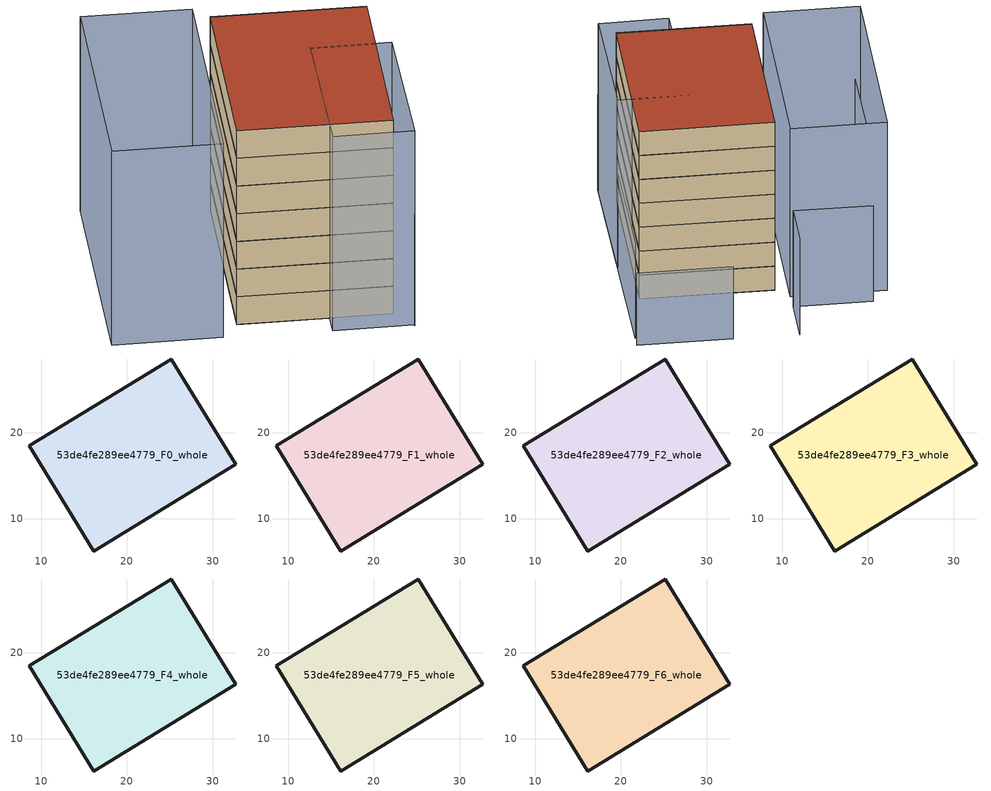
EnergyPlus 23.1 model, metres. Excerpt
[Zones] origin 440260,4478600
53de4fe289ee4779_F0_whole
 floor ground (EU_floor_Construction): 32.69,16.37 25.16,28.63 8.64,18.49 16.16,6.23 z0
 wall outside (EU_wall_Construction): 8.64,18.49 25.16,28.63 32.69,16.37 16.16,6.23 8.64,18.49 z0:3
53de4fe289ee4779_F1_whole
 floor to 53de4fe289ee4779_F0_whole (EU_floor_Construction): 32.69,16.37 25.16,28.63 8.64,18.49 16.16,6.23 z3
 wall outside (EU_wall_Construction): 8.64,18.49 25.16,28.63 32.69,16.37 16.16,6.23 8.64,18.49 z3:6
53de4fe289ee4779_F2_whole
 floor to 53de4fe289ee4779_F1_whole (EU_floor_Construction): 32.69,16.37 25.16,28.63 8.64,18.49 16.16,6.23 z6
 wall outside (EU_wall_Construction): 8.64,18.49 25.16,28.63 32.69,16.37 16.16,6.23 8.64,18.49 z6:9
53de4fe289ee4779_F3_whole
 floor to 53de4fe289ee4779_F2_whole (EU_floor_Construction): 32.69,16.37 25.16,28.63 8.64,18.49 16.16,6.23 z9
 wall outside (EU_wall_Construction): 8.64,18.49 25.16,28.63 32.69,16.37 16.16,6.23 8.64,18.49 z9:12
53de4fe289ee4779_F4_whole
 floor to 53de4fe289ee4779_F3_whole (EU_floor_Construction): 32.69,16.37 25.16,28.63 8.64,18.49 16.16,6.23 z12
 wall outside (EU_wall_Construction): 8.64,18.49 25.16,28.63 32.69,16.37 16.16,6.23 8.64,18.49 z12:15
53de4fe289ee4779_F5_whole
 floor to 53de4fe289ee4779_F4_whole (EU_floor_Construction): 32.69,16.37 25.16,28.63 8.64,18.49 16.16,6.23 z15
 wall outside (EU_wall_Construction): 8.64,18.49 25.16,28.63 32.69,16.37 16.16,6.23 8.64,18.49 z15:18
53de4fe289ee4779_F6_whole
 floor to 53de4fe289ee4779_F5_whole (EU_floor_Construction): 32.69,16.37 25.16,28.63 8.64,18.49 16.16,6.23 z18
 wall outside (EU_wall_Construction): 8.64,18.49 25.16,28.63 32.69,16.37 16.16,6.23 8.64,18.49 z18:21
 roof outside (EU_roof_Construction): 25.16,28.63 32.69,16.37 16.16,6.23 8.64,18.49 z21
shading: 15.17,3.65 39.79,19.14 / 32.02,34.62 27.29,31.75 / 27.29,31.75 22.9,38.97 / 18.02,37.57 1.13,27.02 z0:12; 40.91,19.8 35.62,28.58 z0:9; 11.32,10.11 24.07,18.14 / 24.07,18.14 28.08,11.77 / 28.08,11.77 15.33,3.74 / 15.33,3.74 11.32,10.11 / 25.64,30.66 6.17,18.72 / 6.17,18.72 0.81,27.46 / 0.81,27.46 20.28,39.41 / 20.28,39.41 25.64,30.66 z0:21
[Building]
EU S2 Campaign: North Axis=0; Terrain=City; Solar Distribution=FullExterior
[Site:Location]
Madrid: Latitude=40.5; Longitude=-3.5; Time Zone=1; Elevation=609
[SizingPeriod:WeatherFileDays]
AnnualSizingPeriod: Begin Month=1; Begin Day of Month=1; End Month=12; End Day of Month=31; Day of Week for Start Day=Monday; Use Weather File Daylight Saving Period=No; Use Weather File Rain and Snow Indicators=No
[MATERIAL]
EU_InternalMass_Material: Roughness=MediumRough; Thickness=0.1; Conductivity=1; Density=1800; Specific Heat=900; Thermal Absorptance=0.9; Solar Absorptance=0.7; Visible Absorptance=0.7
[MATERIAL:NOMASS] Roughness=MediumRough; Thermal Absorptance=0.9; Solar Absorptance=0.7; Visible Absorptance=0.7
Name | Thermal Resistance
EU_wall_NoMass | 0.609216
EU_roof_NoMass | 0.513268
EU_floor_NoMass | 0.568163
[CONSTRUCTION]
EU_wall_Construction: EU_wall_NoMass
EU_roof_Construction: EU_roof_NoMass
EU_floor_Construction: EU_floor_NoMass
EU_InternalMass_Construction: EU_InternalMass_Material
[ZONE] Type=1; Multiplier=1; Ceiling Height=autocalculate; Volume=836.767; Floor Area=autocalculate; Part of Total Floor Area=Yes
53de4fe289ee4779_F0_whole; 53de4fe289ee4779_F1_whole; 53de4fe289ee4779_F2_whole; 53de4fe289ee4779_F3_whole; 53de4fe289ee4779_F4_whole; 53de4fe289ee4779_F5_whole; 53de4fe289ee4779_F6_whole
[INTERNALMASS] Construction=EU_InternalMass_Construction; Surface Area=278.922
Name | Zone or ZoneList
53de4fe289ee4779_F0_whole_EU_InternalMass | 53de4fe289ee4779_F0_whole
53de4fe289ee4779_F1_whole_EU_InternalMass | 53de4fe289ee4779_F1_whole
53de4fe289ee4779_F2_whole_EU_InternalMass | 53de4fe289ee4779_F2_whole
53de4fe289ee4779_F3_whole_EU_InternalMass | 53de4fe289ee4779_F3_whole
53de4fe289ee4779_F4_whole_EU_InternalMass | 53de4fe289ee4779_F4_whole
53de4fe289ee4779_F5_whole_EU_InternalMass | 53de4fe289ee4779_F5_whole
53de4fe289ee4779_F6_whole_EU_InternalMass | 53de4fe289ee4779_F6_whole
[OTHEREQUIPMENT] Fuel Type=Electricity; Design Level Calculation Method=Watts/Area; Power per Zone Floor Area=1; Fraction Latent=0; Fraction Radiant=0; Fraction Lost=0; Carbon Dioxide Generation Rate=0; EndUse Subcategory=EU_Step8_InternalGains
Name | Zone or ZoneList or Space or SpaceList | Schedule
EU_Step8_InternalGain_53de4fe289ee4779_F0_whole_f000 | 53de4fe289ee4779_F0_whole | EU_Step8_GainSchedule_53de4fe289ee4779_F0_whole_f000
EU_Step8_InternalGain_53de4fe289ee4779_F1_whole_f000 | 53de4fe289ee4779_F1_whole | EU_Step8_GainSchedule_53de4fe289ee4779_F1_whole_f000
EU_Step8_InternalGain_53de4fe289ee4779_F2_whole_f000 | 53de4fe289ee4779_F2_whole | EU_Step8_GainSchedule_53de4fe289ee4779_F2_whole_f000
EU_Step8_InternalGain_53de4fe289ee4779_F3_whole_f000 | 53de4fe289ee4779_F3_whole | EU_Step8_GainSchedule_53de4fe289ee4779_F3_whole_f000
EU_Step8_InternalGain_53de4fe289ee4779_F4_whole_f000 | 53de4fe289ee4779_F4_whole | EU_Step8_GainSchedule_53de4fe289ee4779_F4_whole_f000
EU_Step8_InternalGain_53de4fe289ee4779_F5_whole_f000 | 53de4fe289ee4779_F5_whole | EU_Step8_GainSchedule_53de4fe289ee4779_F5_whole_f000
EU_Step8_InternalGain_53de4fe289ee4779_F6_whole_f000 | 53de4fe289ee4779_F6_whole | EU_Step8_GainSchedule_53de4fe289ee4779_F6_whole_f000
[ZONEVENTILATION:DESIGNFLOWRATE] Schedule=EU_AlwaysOn; Design Flow Rate Calculation Method=AirChanges/Hour; Air Changes per Hour=0.752966; Ventilation Type=Natural; Fan Pressure Rise=0; Fan Total Efficiency=1; Constant Term Coefficient=1; Temperature Term Coefficient=0; Velocity Term Coefficient=0; Velocity Squared Term Coefficient=0; Minimum Indoor Temperature=-100; Maximum Indoor Temperature=100; Delta Temperature=-100; Minimum Outdoor Temperature=-100; Maximum Outdoor Temperature=100; Maximum Wind Speed=40
Name | Zone or ZoneList or Space or SpaceList
EU_ConstantAir_53de4fe289ee4779_F0_whole | 53de4fe289ee4779_F0_whole
EU_ConstantAir_53de4fe289ee4779_F1_whole | 53de4fe289ee4779_F1_whole
EU_ConstantAir_53de4fe289ee4779_F2_whole | 53de4fe289ee4779_F2_whole
EU_ConstantAir_53de4fe289ee4779_F3_whole | 53de4fe289ee4779_F3_whole
EU_ConstantAir_53de4fe289ee4779_F4_whole | 53de4fe289ee4779_F4_whole
EU_ConstantAir_53de4fe289ee4779_F5_whole | 53de4fe289ee4779_F5_whole
EU_ConstantAir_53de4fe289ee4779_F6_whole | 53de4fe289ee4779_F6_whole
[HVACTEMPLATE:THERMOSTAT] Constant Heating Setpoint=20; Constant Cooling Setpoint=50
EU_HeatOnly_53de4fe289ee4779_F0_whole; EU_HeatOnly_53de4fe289ee4779_F1_whole; EU_HeatOnly_53de4fe289ee4779_F2_whole; EU_HeatOnly_53de4fe289ee4779_F3_whole; EU_HeatOnly_53de4fe289ee4779_F4_whole; EU_HeatOnly_53de4fe289ee4779_F5_whole; EU_HeatOnly_53de4fe289ee4779_F6_whole
[HVACTEMPLATE:ZONE:IDEALLOADSAIRSYSTEM] System Availability Schedule=EU_AlwaysOn; Maximum Heating Supply Air Temperature=50; Minimum Cooling Supply Air Temperature=13; Maximum Heating Supply Air Humidity Ratio=0.0156; Minimum Cooling Supply Air Humidity Ratio=0.0077; Heating Limit=NoLimit; Cooling Limit=NoLimit; Heating Availability Schedule=EU_AlwaysOn; Cooling Availability Schedule=EU_CoolingOff; Dehumidification Control Type=ConstantSensibleHeatRatio; Cooling Sensible Heat Ratio=0.7; Dehumidification Setpoint=60; Humidification Control Type=None; Humidification Setpoint=30; Outdoor Air Method=None; Outdoor Air Flow Rate per Person=0.00944; Outdoor Air Flow Rate per Zone Floor Area=0; Outdoor Air Flow Rate per Zone=0; Demand Controlled Ventilation Type=None; Outdoor Air Economizer Type=NoEconomizer; Heat Recovery Type=None; Sensible Heat Recovery Effectiveness=0.7; Latent Heat Recovery Effectiveness=0.65
Name | Template Thermostat
53de4fe289ee4779_F0_whole | EU_HeatOnly_53de4fe289ee4779_F0_whole
53de4fe289ee4779_F1_whole | EU_HeatOnly_53de4fe289ee4779_F1_whole
53de4fe289ee4779_F2_whole | EU_HeatOnly_53de4fe289ee4779_F2_whole
53de4fe289ee4779_F3_whole | EU_HeatOnly_53de4fe289ee4779_F3_whole
53de4fe289ee4779_F4_whole | EU_HeatOnly_53de4fe289ee4779_F4_whole
53de4fe289ee4779_F5_whole | EU_HeatOnly_53de4fe289ee4779_F5_whole
53de4fe289ee4779_F6_whole | EU_HeatOnly_53de4fe289ee4779_F6_whole
[SIZING:ZONE] Zone Cooling Design Supply Air Temperature Input Method=SupplyAirTemperature; Zone Cooling Design Supply Air Temperature=13; Zone Heating Design Supply Air Temperature Input Method=SupplyAirTemperature; Zone Heating Design Supply Air Temperature=50; Zone Cooling Design Supply Air Humidity Ratio=0.008; Zone Heating Design Supply Air Humidity Ratio=0.008; Cooling Design Air Flow Method=DesignDay; Cooling Design Air Flow Rate=0; Cooling Minimum Air Flow per Zone Floor Area=0.000762; Cooling Minimum Air Flow=0; Cooling Minimum Air Flow Fraction=0.2; Heating Design Air Flow Method=DesignDay; Heating Design Air Flow Rate=0; Heating Maximum Air Flow per Zone Floor Area=0.002032; Heating Maximum Air Flow=0.141576; Heating Maximum Air Flow Fraction=0.3; Account for Dedicated Outdoor Air System=No; Dedicated Outdoor Air System Control Strategy=NeutralSupplyAir; Dedicated Outdoor Air Low Setpoint Temperature for Design=autosize; Dedicated Outdoor Air High Setpoint Temperature for Design=autosize; Zone Load Sizing Method=Sensible Load Only No Latent Load; Zone Latent Cooling Design Supply Air Humidity Ratio Input Method=HumidityRatioDifference; Zone Cooling Design Supply Air Humidity Ratio Difference=0.005; Zone Latent Heating Design Supply Air Humidity Ratio Input Method=HumidityRatioDifference; Zone Humidification Design Supply Air Humidity Ratio Difference=0.005
53de4fe289ee4779_F0_whole; 53de4fe289ee4779_F1_whole; 53de4fe289ee4779_F2_whole; 53de4fe289ee4779_F3_whole; 53de4fe289ee4779_F4_whole; 53de4fe289ee4779_F5_whole; 53de4fe289ee4779_F6_whole
[SCHEDULE:CONSTANT]
Name | Hourly Value
EU_AlwaysOn | 1
EU_CoolingOff | 0
[SCHEDULE:FILE] Column Number=1; Rows to Skip at Top=0; Number of Hours of Data=8760; Column Separator=Comma; Interpolate to Timestep=No; Minutes per Item=60; Adjust Schedule for Daylight Savings=Yes
Name | File
EU_Step8_GainSchedule_53de4fe289ee4779_F0_whole_f000 | ../../schedules/53de4fe289ee4779/53de4fe289ee4779_F0_whole_f000_gain.csv
EU_Step8_GainSchedule_53de4fe289ee4779_F1_whole_f000 | ../../schedules/53de4fe289ee4779/53de4fe289ee4779_F1_whole_f000_gain.csv
EU_Step8_GainSchedule_53de4fe289ee4779_F2_whole_f000 | ../../schedules/53de4fe289ee4779/53de4fe289ee4779_F2_whole_f000_gain.csv
EU_Step8_GainSchedule_53de4fe289ee4779_F3_whole_f000 | ../../schedules/53de4fe289ee4779/53de4fe289ee4779_F3_whole_f000_gain.csv
EU_Step8_GainSchedule_53de4fe289ee4779_F4_whole_f000 | ../../schedules/53de4fe289ee4779/53de4fe289ee4779_F4_whole_f000_gain.csv
EU_Step8_GainSchedule_53de4fe289ee4779_F5_whole_f000 | ../../schedules/53de4fe289ee4779/53de4fe289ee4779_F5_whole_f000_gain.csv
EU_Step8_GainSchedule_53de4fe289ee4779_F6_whole_f000 | ../../schedules/53de4fe289ee4779/53de4fe289ee4779_F6_whole_f000_gain.csv
